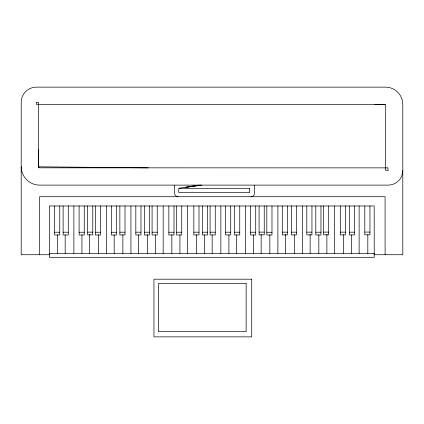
<?xml version="1.0" encoding="UTF-8"?>
<svg xmlns="http://www.w3.org/2000/svg" width="424" height="424" viewBox="0 0 424 424"><rect width="100%" height="100%" fill="white"/><g stroke="black" fill="none" stroke-linecap="round" stroke-linejoin="round"><path stroke-width="0.64" d="M178.87 188.261L199.148 185.076M185.304 187.323L200.616 185.113M186.592 187.323L201.904 185.113M36.925 104.378L384.923 104.378M387.626 167.867L39.496 167.819A1.166 1.166 0 0 1 38.494 166.817L38.483 166.664M364.804 232.082L369.956 232.082M87.625 232.14L92.782 232.14M259.091 232.119L264.247 232.119M282.294 232.161L287.451 232.161M306.791 232.151L311.947 232.151M323.549 232.108L328.706 232.108M340.308 232.14L345.465 232.14M54.606 232.225L59.763 232.225M63.134 232.209L68.29 232.209M79.103 232.23L84.259 232.23M95.363 232.241L100.52 232.241M111.332 232.257L116.489 232.257M119.854 232.198L125.011 232.198M135.823 232.193L140.98 232.193M144.351 232.22L149.508 232.22M152.084 232.214L157.24 232.214M168.847 232.23L174.004 232.23M176.58 232.22L181.737 232.22M193.837 232.193L198.994 232.193M202.365 232.193L207.522 232.193M210.097 232.193L215.254 232.193M225.568 232.204L230.725 232.204M234.594 232.214L239.751 232.214M250.563 232.22L255.72 232.22M291.32 232.172L296.477 232.172M315.811 232.22L320.968 232.22M349.334 232.177L354.491 232.177M266.823 232.267L271.98 232.267M49.354 253.441L374.482 253.441M49.354 254.729L21.2 254.729L21.2 102.295A15.163 15.163 0 0 1 36.363 87.132L385.485 87.132A17.315 17.315 0 0 1 402.8 104.447L402.8 254.729L374.228 254.729L374.185 205.979L49.354 205.979L49.354 257.304L374.228 257.304L374.228 253.441M374.874 104.378L385.517 104.442L385.554 169.939M38.446 149.248L38.494 166.817L148.273 167.867M38.462 102.571L36.363 102.295L36.639 104.399M385.538 170.157L388.193 170.506L387.843 167.851M38.494 166.817L39.066 167.676M385.098 254.729L385.098 196.715L39.596 196.715L39.596 254.729M369.956 205.979L369.956 234.838L364.804 234.838L364.804 205.979M367.815 234.748L367.815 253.441M359.123 205.979L359.123 253.441M354.491 205.979L354.491 234.933L349.334 234.933L349.334 205.979M351.385 234.97L351.385 253.441M345.465 205.979L345.465 234.901L340.308 234.901L340.308 205.979M343.318 234.748L343.318 253.441M334.626 205.979L334.626 253.441M328.706 205.979L328.706 234.864L323.549 234.864L323.549 205.979M326.888 234.313L326.888 253.441M320.968 205.979L320.968 234.976L315.811 234.976L315.811 205.979M318.827 234.748L318.827 253.441M311.947 205.979L311.947 234.907L306.791 234.907L306.791 205.979M310.13 234.313L310.13 253.441M302.397 205.979L302.397 253.441M296.477 205.979L296.477 234.928L291.32 234.928L291.32 205.979M294.33 234.748L294.33 253.441M287.451 205.979L287.451 234.917L282.294 234.917L282.294 205.979M285.638 234.313L285.638 253.441M277.9 205.979L277.9 253.441M271.98 205.979L271.98 235.023L266.823 235.023L266.823 205.979M269.839 234.748L269.839 253.441M264.247 205.979L264.247 234.88L259.091 234.88L259.091 205.979M261.142 234.313L261.142 253.441M255.72 205.979L255.72 234.976L250.563 234.976L250.563 205.979M254.532 185.288L254.532 193.196A3.519 3.519 0 0 1 251.008 196.715M253.409 234.97L253.409 253.441M245.342 205.979L245.342 253.441M239.751 205.979L239.751 234.97L234.594 234.97L234.594 205.979M236.645 234.97L236.645 253.441M230.725 205.979L230.725 234.96L225.568 234.96L225.568 205.979M228.912 234.97L228.912 253.441M220.846 205.979L220.846 253.441M215.254 205.979L215.254 234.949L210.097 234.949L210.097 205.979M212.154 234.97L212.154 253.441M207.522 205.979L207.522 234.949L202.365 234.949L202.365 205.979M204.416 234.97L204.416 253.441M198.994 205.979L198.994 234.949L193.837 234.949L193.837 205.979M196.354 234.748L196.354 253.441M187.657 205.979L187.657 253.441M181.737 205.979L181.737 234.976L176.58 234.976L176.58 205.979M179.924 234.97L179.924 253.441M174.603 185.299L174.603 193.217A3.498 3.498 0 0 0 178.096 196.715M174.004 205.979L174.004 234.986L168.847 234.986L168.847 205.979M171.858 234.748L171.863 253.441M163.166 205.979L163.166 253.441M157.24 205.979L157.24 234.97L152.084 234.97L152.084 205.979M155.428 234.97L155.428 253.441M149.508 205.979L149.508 234.976L144.351 234.976L144.351 205.979M147.361 234.748L147.361 253.441M140.98 205.979L140.98 234.954L135.823 234.954L135.823 205.979M138.669 234.97L138.669 253.441M130.937 205.979L130.937 253.441M125.011 205.979L125.011 234.954L119.854 234.954L119.854 205.979M122.87 234.748L122.87 253.441M116.489 205.979L116.489 235.013L111.332 235.013L111.332 205.979M114.173 234.97L114.173 253.441M106.44 205.979L106.44 253.441M100.52 205.979L100.52 234.997L95.363 234.997L95.363 205.979M98.373 234.748L98.373 253.441M92.782 205.979L92.782 234.896L87.625 234.896L87.625 205.979M89.681 234.313L89.681 253.441M84.259 205.979L84.259 234.991L79.103 234.991L79.103 205.979M81.943 234.97L81.943 253.441M73.882 205.979L73.882 253.441M68.29 205.979L68.29 234.965L63.134 234.965L63.134 205.979M65.185 234.97L65.185 253.441M59.763 205.979L59.763 234.981L54.606 234.981L54.606 205.979M57.452 234.97L57.452 253.441M38.446 102.862L38.446 166.102M402.8 170.506A14.607 14.607 0 0 1 388.193 185.113L39.649 185.113A18.449 18.449 0 0 1 21.2 166.664M249.657 188.622L178.753 188.622L178.753 192.491L249.657 192.491L249.657 188.622M251.718 279.199L153.954 279.199L153.954 336.868L251.718 336.868L251.718 279.199M246.143 283.608L158.353 283.608L158.353 331.663L246.143 331.663L246.143 283.608"/></g></svg>
